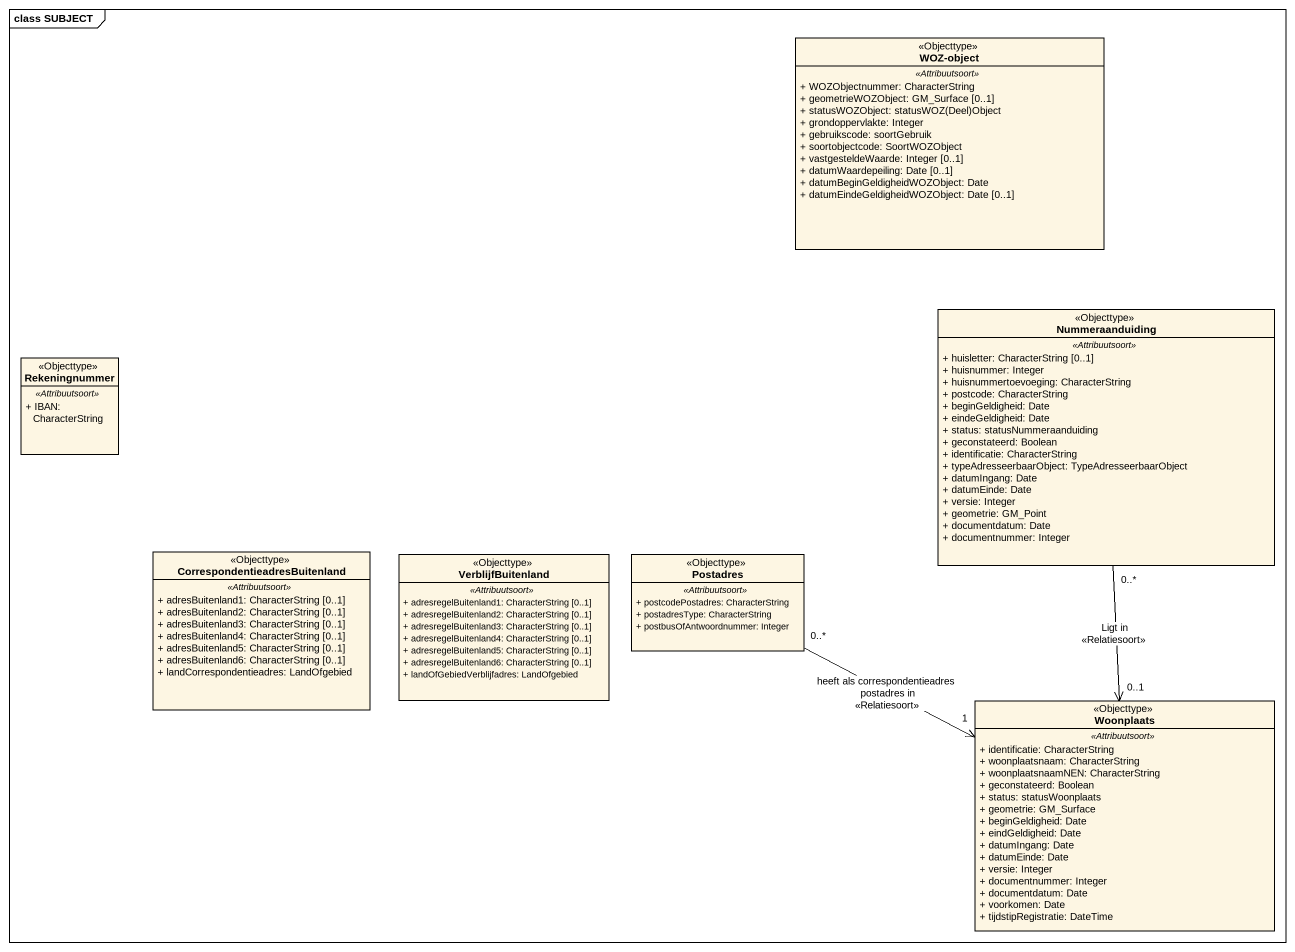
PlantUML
@startuml
mainframe class SUBJECT
hide circle
hide empty members
skinparam classAttributeIconSize 0
class "WOZ-object" as WOZ_object <<Objecttype>> {
  .. <<Attribuutsoort>> ..
  + WOZObjectnummer: CharacterString
  + geometrieWOZObject: GM_Surface [0..1]
  {field} + statusWOZObject: statusWOZ(Deel)Object
  + grondoppervlakte: Integer
  + gebruikscode: soortGebruik
  + soortobjectcode: SoortWOZObject
  + vastgesteldeWaarde: Integer [0..1]
  + datumWaardepeiling: Date [0..1]
  + datumBeginGeldigheidWOZObject: Date
  + datumEindeGeldigheidWOZObject: Date [0..1]
}
class Nummeraanduiding <<Objecttype>> {
  .. <<Attribuutsoort>> ..
  + huisletter: CharacterString [0..1]
  + huisnummer: Integer
  + huisnummertoevoeging: CharacterString
  + postcode: CharacterString
  + beginGeldigheid: Date
  + eindeGeldigheid: Date
  + status: statusNummeraanduiding
  + geconstateerd: Boolean
  + identificatie: CharacterString
  + typeAdresseerbaarObject: TypeAdresseerbaarObject
  + datumIngang: Date
  + datumEinde: Date
  + versie: Integer
  + geometrie: GM_Point
  + documentdatum: Date
  + documentnummer: Integer
}
class Rekeningnummer <<Objecttype>> {
  .. <<Attribuutsoort>> ..
  + IBAN: CharacterString
}
class "CorrespondentieadresBuitenland" as CorrespondentieadresBuitenla <<Objecttype>> {
  .. <<Attribuutsoort>> ..
  + adresBuitenland1: CharacterString [0..1]
  + adresBuitenland2: CharacterString [0..1]
  + adresBuitenland3: CharacterString [0..1]
  + adresBuitenland4: CharacterString [0..1]
  + adresBuitenland5: CharacterString [0..1]
  + adresBuitenland6: CharacterString [0..1]
  + landCorrespondentieadres: LandOfgebied
}
class VerblijfBuitenland <<Objecttype>> {
  .. <<Attribuutsoort>> ..
  + adresregelBuitenland1: CharacterString [0..1]
  + adresregelBuitenland2: CharacterString [0..1]
  + adresregelBuitenland3: CharacterString [0..1]
  + adresregelBuitenland4: CharacterString [0..1]
  + adresregelBuitenland5: CharacterString [0..1]
  + adresregelBuitenland6: CharacterString [0..1]
  + landOfGebiedVerblijfadres: LandOfgebied
}
class Postadres <<Objecttype>> {
  .. <<Attribuutsoort>> ..
  + postcodePostadres: CharacterString
  + postadresType: CharacterString
  + postbusOfAntwoordnummer: Integer
}
class Woonplaats <<Objecttype>> {
  .. <<Attribuutsoort>> ..
  + identificatie: CharacterString
  + woonplaatsnaam: CharacterString
  + woonplaatsnaamNEN: CharacterString
  + geconstateerd: Boolean
  + status: statusWoonplaats
  + geometrie: GM_Surface
  + beginGeldigheid: Date
  + eindGeldigheid: Date
  + datumIngang: Date
  + datumEinde: Date
  + versie: Integer
  + documentnummer: Integer
  + documentdatum: Date
  + voorkomen: Date
  + tijdstipRegistratie: DateTime
}
Nummeraanduiding "0..*" --> "0..1" Woonplaats : Ligt in\n<<Relatiesoort>>
Postadres "0..*" -right-> "1" Woonplaats : heeft als correspondentieadres postadres in\n<<Relatiesoort>>
@enduml
